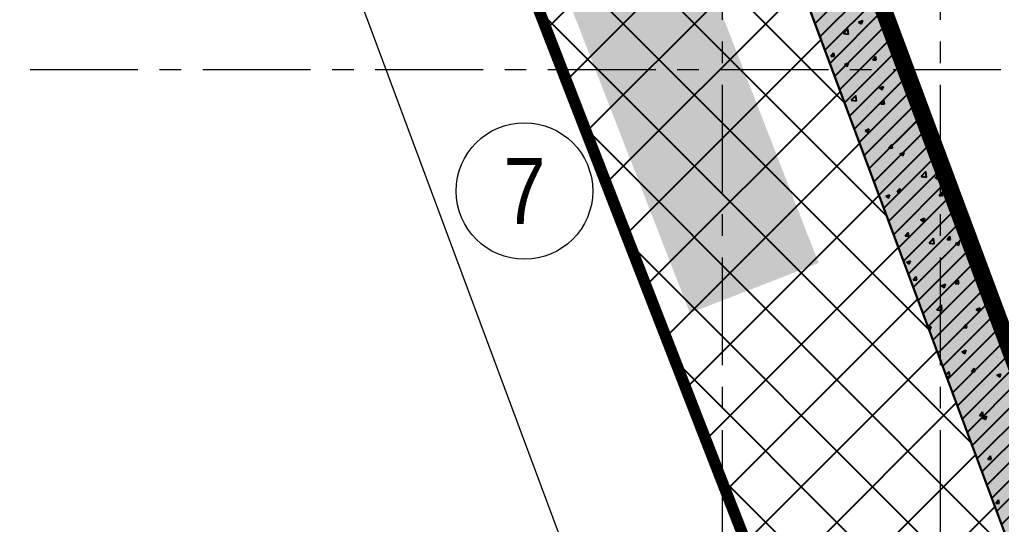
# Model space of a CAD drawing. Header units: millimetres. Extents: x -346728 to 1320345, y -537202 to -385966.
# Drawn here: x 355910 to 372974, y -492848 to -484078 of the extents above; entities that cross this region are included whole.
import ezdxf
from ezdxf.enums import TextEntityAlignment as Align
from ezdxf.xclip import XClip

# ---------------------------------------------------------------- set-up
doc = ezdxf.new("R2010")
doc.units = ezdxf.units.MM
doc.header["$LTSCALE"] = 100
doc.header["$XCLIPFRAME"] = 2
doc.set_wipeout_variables(frame=1)
for name, pattern in [('DASHED2', [0.375, 0.25, -0.125]), ('HIDDEN', [9.525, 6.35, -3.175]), ('X1326_GLB$0$CENTER', [2, 1.25, -0.25, 0.25, -0.25])]:
    doc.linetypes.add(name, pattern=pattern)
for name, color, linetype, lineweight in [('0 T KY HIEU', 7, 'Continuous', 9), ('0 T TEXT', 7, 'Continuous', 13), ('L.DUONG', 234, 'Continuous', 15), ('LINE', 7, 'Continuous', 13), ('X1326_GLB$0$A-tim', 8, 'X1326_GLB$0$CENTER', 9)]:
    doc.layers.add(name, color=color, linetype=linetype, lineweight=lineweight)
for name, color, linetype in [('DM', 8, 'Continuous'), ('hach', 253, 'Continuous'), ('W2', 4, 'Continuous'), ('XR_1326_csPL$0$hach', 253, 'Continuous'), ('XR_1326_csPL$0$W2', 4, 'Continuous')]:
    doc.layers.add(name, color=color, linetype=linetype)
doc.styles.add('VNI-HELSE-CONDENSE', font='VHELVCN.TTF')
doc.linetypes.add('FENCELINE2', pattern='A,0.25,-0.1,[132,ltypeshp.shx,S=0.1,R=0,X=-0.1,Y=0],-0.1,1', length=1.45)

# ---------------------------------------------------------------- blocks, each defined once
blk = doc.blocks.new('LVL-KHUNGTEN')
blk.add_lwpolyline([(61072.9, 41092.8), (119123.5, 41092.8), (119123.5, 61.9), (61072.9, 61.9)], close=True)
blk = doc.blocks.new('mb duong hh')
at = {"layer": '0 T TEXT', "color": 8, "linetype": 'DASHED2', "ltscale": 300}
blk.add_lwpolyline([(75940, 34596), (80501, 41668), (80491, 88861), (75484, 93868), (-20031, 93860), (-33610, 75885), (-26182, 55955), (-6300, 2612), (0, 0)], close=True, dxfattribs=at)
at = {"layer": 'LINE', "color": 252, "lineweight": 9}
blk.add_lwpolyline([(14977, 101049), (-7702, 101358), (-14927, 101246), (-29449, 100943), (-35818, 99008), (-40020, 95429), (-42101, 92117), (-42609, 87567), (-42104, 81482), (-40823, 74903), (-34507, 57500), (-12505, -1540), (-11062, -5026), (-1334, -3647), (4526, -1388), (38515, 14361), (36944, 16828)], dxfattribs=at)
blk = doc.blocks.new('T STT')
at = {"color": 7, "linetype": 'Continuous'}
blk.add_wipeout([(376644, 277984), (376756, 277976), (376879, 277949), (377025, 277888), (377156, 277799), (377266, 277687), (377334, 277588), (377398, 277451), (377433, 277317), (377444, 277184), (377433, 277051), (377404, 276935), (377365, 276838), (377294, 276718), (377203, 276612), (377122, 276543), (377011, 276473), (376888, 276422), (376741, 276390), (376644, 276384), (376532, 276392), (376392, 276425), (376245, 276491), (376127, 276573), (376049, 276649), (375987, 276727), (375927, 276828), (375876, 276960), (375853, 277065), (375844, 277184), (375850, 277284), (375877, 277411), (375908, 277499), (375964, 277605), (376040, 277709), (376130, 277798), (376216, 277860), (376313, 277912), (376426, 277954), (376557, 277979)], dxfattribs=at)
at = {"layer": '0 T KY HIEU', "color": 7}
blk.add_circle((376644, 277184), 800, dxfattribs=at)
at = {"layer": '0 T TEXT', "color": 7, "style": 'VNI-HELSE-CONDENSE'}
blk.add_attdef('0', text='', height=750, dxfattribs=at).set_placement((376644, 277184), align=Align.MIDDLE_CENTER)
blk = doc.blocks.new('MB HANG RAO TAM')
h = blk.add_hatch()
h.set_pattern_fill('ANSI37', color=8, scale=7000, style=0)
h.set_pattern_definition([(45, (527887.4, 631399.9), (-618.7184, 618.7184), []), (135, (527887.4, 631399.9), (-618.7184, -618.7184), [])])
h.paths.add_polyline_path([(89794, 74797), (94796, 69797), (94804, 22611), (90246, 15544), (52523, -1634), (34324, -9922), (14325, -19029), (8025, -16417), (-19267, 56832), (-5688, 74797), (41806, 74797), (65797, 74797)], flags=16)
h.paths.add_polyline_path([(-17293, 40146), (-15160, 40938), (-12777, 34516), (-15127, 33730), (-10493, 20001), (4784, -19373), (12548, -21453), (91490, 14752), (95488, 20874), (95620, 46027), (95770, 74597), (91825, 78101), (52350, 76926), (14008, 75822), (-9259, 75871), (-23844, 71027), (-24251, 60760)])
at = {"layer": '0 T KY HIEU'}
h = blk.add_hatch(color=256, dxfattribs=at)
h.set_gradient(color1=(0, 0, 255), tint=1, name='INVCYLINDER')
h.paths.add_polyline_path([(-560, -4228), (-2733, 1365), (-496, 2234), (1677, -3359)])
at = {"layer": 'L.DUONG', "color": 94, "linetype": 'FENCELINE2', "ltscale": 25, "const_width": 200, "elevation": 7850}
blk.add_lwpolyline([(13898, 75822), (14369, 75824), (20809, 75968), (32497, 76335), (48850, 76822), (75776, 77623), (91825, 78101), (95770, 74597), (95712, 63657), (95684, 58344), (95610, 44235), (95553, 33268), (95488, 20874), (91490, 14752), (75806, 7559), (49624, -4449), (26632, -14994), (12548, -21453), (4784, -19373), (0, -7161), (-6626, 9890)], dxfattribs=at)
ref = blk.add_blockref('T STT', (-562215, -413329, -2472), dxfattribs=dict(xscale=1.483571909629973, yscale=1.483571909629973, zscale=1.483571909629973))
ref.add_attrib('0', '7', dxfattribs={"layer": '0 T TEXT', "color": 7, "height": 1150, "style": 'VNI-HELSE-CONDENSE'}).set_placement((-3437, -2107, -2472), align=Align.MIDDLE_CENTER)
at = {"layer": 'XR_1326_csPL$0$W2', "color": 7, "ltscale": 0.5, "elevation": 0}
blk.add_lwpolyline([(8025, -16417), (14325, -19029), (90246, 15544), (94804, 22611), (94796, 69797), (89794, 74797), (-5688, 74797), (-19267, 56832)], close=True, dxfattribs=at)

msp = doc.modelspace()

# ---------------------------------------------------------------- hatches: boundary and pattern name
at = {"layer": 'hach'}
h = msp.add_hatch(dxfattribs=at)
h.set_pattern_fill('ANSI31', color=256, scale=70)
h.set_pattern_definition([(45, (342151.22, -508591.22), (-157.15448, 157.15448), [])])
h.paths.add_polyline_path([(362433.4, -410142.2), (348853.9, -428107.5), (376146.7, -501359), (382446.8, -503970.9), (458369.1, -469396.6), (462927.9, -462329.4), (462919.8, -415142.7), (457917.8, -410142.2)])
h.paths.add_polyline_path([(363030.6, -411342.2), (350208.3, -428305.7), (377088.8, -500450.6), (382424.3, -502662.6), (457551.5, -468450.4), (461727.8, -461976.1), (461719.7, -415639.4), (457420.9, -411342.2)], flags=16)
h = msp.add_hatch(dxfattribs=at)
h.set_pattern_fill('AR-CONC', color=256, scale=4)
h.set_pattern_definition([(50, (342151.2, -508591.2), (728.7387, -63.7563), [76.2, -838.2]), (355, (342151.2, -508591.2), (-140.9737, 764.2274), [60.96, -670.5623]), (100.45144, (342211.95, -508596.54), (587.765, 700.471), [64.76, -712.361]), (46.1842, (342151.2, -508388), (1084.316, -168.1693), [114.3, -1257.3]), (96.63556, (342241.6, -508402), (949.6165, 989.7045), [97.14, -1068.5424]), (351.18415, (342151.2, -508388), (949.6165, 989.7045), [91.44, -1005.839]), (21, (342252.8, -508438.8), (606.4576, -409.0608), [76.2, -838.2]), (326, (342252.8, -508438.8), (247.208, 736.752), [60.96, -670.56]), (71.45144, (342303.36, -508472.9), (853.6657, 327.691), [64.76, -712.3598]), (37.5, (342151.22, -508591.22), (12.3544, 338.22016), [0, -662.432, 0, -680.72, 0, -673.1]), (7.5, (342151.22, -508591.22), (267.27865, 400.7223), [0, -388.112, 0, -647.192, 0, -256.54]), (327.5, (341924.65, -508591.22), (542.3624, -22.91498), [0, -254, 0, -792.48, 0, -1051.56]), (317.5, (341823.05, -508591.2), (592.5167, 101.706), [0, -330.2, 0, -526.288, 0, -746.76])])
h.paths.add_polyline_path([(362433.4, -410142.2), (348853.9, -428107.5), (376146.7, -501359), (382446.8, -503970.9), (458369.1, -469396.6), (462927.9, -462329.4), (462919.8, -415142.7), (457917.8, -410142.2)])
h.paths.add_polyline_path([(363030.6, -411342.2), (350208.3, -428305.7), (377088.8, -500450.6), (382424.3, -502662.6), (457551.5, -468450.4), (461727.8, -461976.1), (461719.7, -415639.4), (457420.9, -411342.2)], flags=16)

# ---------------------------------------------------------------- linework, layer by layer
at = {"layer": 'W2', "ltscale": 0.5, "elevation": -1404.9}
for points in [[(362433.4, -410142.2), (348853.9, -428107.5), (376146.7, -501359), (382446.8, -503970.9), (458369.1, -469396.6), (462927.9, -462329.4), (462919.6, -415142.1), (457917.8, -410142.2)], [(363030.6, -411342.2), (350208.3, -428305.7), (377088.8, -500450.6), (382424.3, -502662.6), (457551.5, -468450.4), (461727.8, -461976.1), (461719.7, -415639.4), (457420.9, -411342.2)]]:
    msp.add_lwpolyline(points, close=True, dxfattribs=at)
at = {"layer": 'X1326_GLB$0$A-tim', "ltscale": 15}
for p, q in [((368121.2, -398208.6, -1404.9), (368121.2, -512162.7, -1404.9)), ((371911.3, -398208.6, -1404.9), (371911.3, -512162.7, -1404.9)), ((341092.1, -484941.8, -1404.9), (475778.7, -484941.8, -1404.9))]:
    msp.add_line(p, q, dxfattribs=at)
at = {"layer": 'XR_1326_csPL$0$hach', "color": 250}
for p, q in [((369735, -484150.5, -1404.9), (370668, -483217.5, -1404.9)), ((369820.3, -484379.5, -1404.9), (370753.3, -483446.5, -1404.9)), ((369905.7, -484608.5, -1404.9), (370838.6, -483675.5, -1404.9)), ((369991, -484837.5, -1404.9), (370923.9, -483904.5, -1404.9)), ((369939.7, -484097.3, -1404.9), (369939.7, -484097.3, -1404.9)), ((370493.2, -484119.3, -1404.9), (370564.3, -484092, -1404.9)), ((370543.7, -484153.5, -1404.9), (370564.3, -484092.1, -1404.9)), ((369981.2, -484277.9, -1404.9), (369981.2, -484277.9, -1404.9)), ((370076.3, -485066.5, -1404.9), (371009.3, -484133.5, -1404.9)), ((370228.9, -484318.1, -1404.9), (370308, -484235.6, -1404.9)), ((370319.3, -484332.1, -1404.9), (370308, -484235.6, -1404.9)), ((370493.2, -484119.4, -1404.9), (370543.7, -484153.5, -1404.9)), ((370508.9, -484201.7, -1404.9), (370508.9, -484201.7, -1404.9)), ((370161.6, -485295.5, -1404.9), (371094.6, -484362.5, -1404.9)), ((370228.9, -484318.1, -1404.9), (370319.3, -484332.1, -1404.9)), ((370308.8, -484411.1, -1404.9), (370308.8, -484411.1, -1404.9)), ((370311.5, -484413.9, -1404.9), (370311.5, -484413.9, -1404.9)), ((370901.3, -484309.4, -1404.9), (370901.3, -484309.4, -1404.9)), ((370953.2, -484329.4, -1404.9), (370953.2, -484329.4, -1404.9)), ((369926.7, -484464.6, -1404.9), (369926.7, -484464.6, -1404.9)), ((369964.5, -484515.5, -1404.9), (369964.5, -484515.5, -1404.9)), ((369968.8, -484616.1, -1404.9), (369968.8, -484616.1, -1404.9)), ((370246.9, -485524.5, -1404.9), (371179.9, -484591.5, -1404.9)), ((370496.5, -484539.9, -1404.9), (370496.5, -484539.9, -1404.9)), ((370506.9, -484538.5, -1404.9), (370506.9, -484538.5, -1404.9)), ((371018.2, -484468.4, -1404.9), (371018.2, -484468.4, -1404.9)), ((371049.2, -484561.4, -1404.9), (371049.2, -484561.4, -1404.9)), ((371099.6, -484528.4, -1404.9), (371149.3, -484509.3, -1404.9)), ((371099.6, -484528.4, -1404.9), (371150.2, -484562.5, -1404.9)), ((371144.7, -484532.5, -1404.9), (371144.7, -484532.5, -1404.9)), ((371150.2, -484562.5, -1404.9), (371159.1, -484535.8, -1404.9)), ((369959.7, -484735.9, -1404.9), (369959.7, -484735.9, -1404.9)), ((370010.4, -484712.3, -1404.9), (370059.4, -484653.9, -1404.9)), ((370010.4, -484712.3, -1404.9), (370071.1, -484717.6, -1404.9)), ((370071.1, -484717.6, -1404.9), (370059.3, -484653.9, -1404.9)), ((370178.7, -484652, -1404.9), (370178.7, -484652, -1404.9)), ((370552.2, -484634.2, -1404.9), (370552.2, -484634.2, -1404.9)), ((370685.9, -484730.2, -1404.9), (370685.9, -484730.2, -1404.9)), ((370721.1, -484674.9, -1404.9), (370721.1, -484674.9, -1404.9)), ((370739.1, -484776.1, -1404.9), (370788.1, -484717.7, -1404.9)), ((370739.1, -484776.1, -1404.9), (370799.8, -484781.4, -1404.9)), ((370799.8, -484781.4, -1404.9), (370788.1, -484717.7, -1404.9)), ((370940.3, -484696.7, -1404.9), (370940.3, -484696.7, -1404.9)), ((370044.3, -484814.6, -1404.9), (370044.3, -484814.6, -1404.9)), ((370246, -484856.1, -1404.9), (370317.1, -484828.8, -1404.9)), ((370246, -484856.1, -1404.9), (370296.5, -484890.2, -1404.9)), ((370296.5, -484890.2, -1404.9), (370317.1, -484828.8, -1404.9)), ((370332.3, -485753.4, -1404.9), (371265.2, -484820.5, -1404.9)), ((370484.1, -484878.2, -1404.9), (370484.1, -484878.2, -1404.9)), ((371005.8, -484806.6, -1404.9), (371005.8, -484806.6, -1404.9)), ((370304.7, -485054.9, -1404.9), (370304.7, -485054.9, -1404.9)), ((370347.7, -485091.4, -1404.9), (370347.7, -485091.4, -1404.9)), ((370417.6, -485982.4, -1404.9), (371350.5, -485049.5, -1404.9)), ((370418.6, -485130.9, -1404.9), (370418.6, -485130.9, -1404.9)), ((370673, -485097.4, -1404.9), (370673, -485097.4, -1404.9)), ((370847.1, -485077.8, -1404.9), (370847.1, -485077.8, -1404.9)), ((370940.3, -484989.7, -1404.9), (370940.3, -484989.7, -1404.9)), ((371057.8, -485046.7, -1404.9), (371057.8, -485046.7, -1404.9)), ((370471.8, -485216.4, -1404.9), (370471.8, -485216.4, -1404.9)), ((370502.9, -486211.4, -1404.9), (371435.9, -485278.5, -1404.9)), ((370852.4, -485265.2, -1404.9), (370923.6, -485237.9, -1404.9)), ((370852.4, -485265.2, -1404.9), (370903, -485299.3, -1404.9)), ((370903, -485299.3, -1404.9), (370923.6, -485237.9, -1404.9)), ((370993.4, -485144.8, -1404.9), (370993.4, -485144.8, -1404.9)), ((370363.6, -485476, -1404.9), (370442.7, -485393.5, -1404.9)), ((370454, -485490, -1404.9), (370442.7, -485393.5, -1404.9)), ((370790.5, -485447.5, -1404.9), (370790.5, -485447.5, -1404.9)), ((371432.1, -485363, -1404.9), (371432.1, -485363, -1404.9)), ((370363.6, -485476, -1404.9), (370454, -485490, -1404.9)), ((370405.7, -485498.1, -1404.9), (370405.7, -485498.1, -1404.9)), ((370459.4, -485554.6, -1404.9), (370459.4, -485554.6, -1404.9)), ((370588.2, -486440.4, -1404.9), (371521.2, -485507.4, -1404.9)), ((370649.3, -485597, -1404.9), (370649.3, -485597, -1404.9)), ((370880.1, -485540.3, -1404.9), (370929.1, -485481.9, -1404.9)), ((370880.1, -485540.3, -1404.9), (370940.8, -485545.6, -1404.9)), ((370898.3, -485595.9, -1404.9), (370898.3, -485595.9, -1404.9)), ((370940.8, -485545.6, -1404.9), (370929, -485481.9, -1404.9)), ((370981.1, -485483.1, -1404.9), (370981.1, -485483.1, -1404.9)), ((371191.6, -485619.9, -1404.9), (371191.6, -485619.9, -1404.9)), ((371447.9, -485644.1, -1404.9), (371527, -485561.7, -1404.9)), ((371447.9, -485644.1, -1404.9), (371538.3, -485658.1, -1404.9)), ((371490.8, -485494.2, -1404.9), (371490.8, -485494.2, -1404.9)), ((371538.3, -485658.1, -1404.9), (371527, -485561.7, -1404.9)), ((370321.1, -485710.5, -1404.9), (370321.1, -485710.5, -1404.9)), ((370673.5, -486669.4, -1404.9), (371606.5, -485736.4, -1404.9)), ((370863.5, -485733.5, -1404.9), (370863.5, -485733.5, -1404.9)), ((371164.9, -485763.7, -1404.9), (371164.9, -485763.7, -1404.9)), ((371405.8, -485756.4, -1404.9), (371405.8, -485756.4, -1404.9)), ((371419.2, -485730.2, -1404.9), (371419.2, -485730.2, -1404.9)), ((371458.9, -485674.2, -1404.9), (371530, -485646.9, -1404.9)), ((371458.9, -485674.2, -1404.9), (371509.4, -485708.3, -1404.9)), ((371481.9, -485756.2, -1404.9), (371481.9, -485756.2, -1404.9)), ((371509.4, -485708.3, -1404.9), (371530, -485646.9, -1404.9)), ((370447.1, -485892.8, -1404.9), (370447.1, -485892.8, -1404.9)), ((370523.2, -485848.2, -1404.9), (370523.2, -485848.2, -1404.9)), ((370549.2, -485920.7, -1404.9), (370549.2, -485920.7, -1404.9)), ((370605.2, -486001.9, -1404.9), (370676.4, -485974.6, -1404.9)), ((370655.7, -486036, -1404.9), (370676.3, -485974.6, -1404.9)), ((370758.8, -486898.4, -1404.9), (371691.8, -485965.4, -1404.9)), ((370968.7, -485821.3, -1404.9), (370968.7, -485821.3, -1404.9)), ((371141.8, -485819, -1404.9), (371141.8, -485819, -1404.9)), ((370605.2, -486001.9, -1404.9), (370655.7, -486036, -1404.9)), ((370989.5, -486136.3, -1404.9), (370989.5, -486136.3, -1404.9)), ((371151.9, -486131, -1404.9), (371151.9, -486131, -1404.9)), ((371469.6, -486094.5, -1404.9), (371469.6, -486094.5, -1404.9)), ((371536.7, -486080.3, -1404.9), (371536.7, -486080.3, -1404.9)), ((370844.2, -487127.4, -1404.9), (371777.1, -486194.4, -1404.9)), ((370897.6, -486164.4, -1404.9), (370897.6, -486164.4, -1404.9)), ((370937.3, -486276.3, -1404.9), (370937.3, -486276.3, -1404.9)), ((370956.4, -486159.5, -1404.9), (370956.4, -486159.5, -1404.9)), ((371021.1, -486304.5, -1404.9), (371070, -486246.1, -1404.9)), ((371021.1, -486304.5, -1404.9), (371081.8, -486309.8, -1404.9)), ((371081.8, -486309.8, -1404.9), (371070, -486246.1, -1404.9)), ((371529.8, -486174.6, -1404.9), (371529.8, -486174.6, -1404.9)), ((371531.8, -486159.3, -1404.9), (371531.8, -486159.3, -1404.9)), ((371749.8, -486368.3, -1404.9), (371798.8, -486309.9, -1404.9)), ((371810.5, -486373.6, -1404.9), (371798.8, -486309.9, -1404.9)), ((370929.5, -487356.4, -1404.9), (371862.5, -486423.4, -1404.9)), ((370944, -486497.7, -1404.9), (370944, -486497.7, -1404.9)), ((371211.7, -486411, -1404.9), (371282.8, -486383.7, -1404.9)), ((371211.7, -486411, -1404.9), (371262.2, -486445.1, -1404.9)), ((371262.2, -486445.1, -1404.9), (371282.8, -486383.7, -1404.9)), ((371269.5, -486481, -1404.9), (371269.5, -486481, -1404.9)), ((371457.2, -486432.7, -1404.9), (371457.2, -486432.7, -1404.9)), ((371749.8, -486368.3, -1404.9), (371810.5, -486373.6, -1404.9)), ((370791.6, -486655.5, -1404.9), (370791.6, -486655.5, -1404.9)), ((370884.7, -486531.7, -1404.9), (370884.7, -486531.7, -1404.9)), ((371014.8, -487585.4, -1404.9), (371947.8, -486652.4, -1404.9)), ((370931.7, -486835.9, -1404.9), (370931.7, -486835.9, -1404.9)), ((371005.9, -486792, -1404.9), (371005.9, -486792, -1404.9)), ((371334, -486678.4, -1404.9), (371334, -486678.4, -1404.9)), ((371444.9, -486770.9, -1404.9), (371444.9, -486770.9, -1404.9)), ((371487.8, -486780.8, -1404.9), (371487.8, -486780.8, -1404.9)), ((371548.2, -486814.9, -1404.9), (371548.2, -486814.9, -1404.9)), ((371582.6, -486802, -1404.9), (371661.7, -486719.5, -1404.9)), ((371582.6, -486802, -1404.9), (371673, -486816, -1404.9)), ((371643.8, -486797.3, -1404.9), (371643.8, -486797.3, -1404.9)), ((371673, -486816, -1404.9), (371661.7, -486719.5, -1404.9)), ((371818.1, -486820, -1404.9), (371889.3, -486792.7, -1404.9)), ((371818.1, -486820.1, -1404.9), (371868.7, -486854.1, -1404.9)), ((371868.7, -486854.1, -1404.9), (371889.3, -486792.8, -1404.9)), ((371876.4, -486701.4, -1404.9), (371876.4, -486701.4, -1404.9)), ((371898.2, -486763.8, -1404.9), (371898.2, -486763.8, -1404.9)), ((370895.3, -486882.5, -1404.9), (370895.3, -486882.5, -1404.9)), ((371002.2, -486881.7, -1404.9), (371002.2, -486881.7, -1404.9)), ((371100.1, -487814.4, -1404.9), (372033.1, -486881.4, -1404.9)), ((371162, -487068.7, -1404.9), (371211, -487010.4, -1404.9)), ((371222.7, -487074.1, -1404.9), (371211, -487010.4, -1404.9)), ((371731.3, -487003.8, -1404.9), (371731.3, -487003.8, -1404.9)), ((370919.3, -487174.2, -1404.9), (370919.3, -487174.2, -1404.9)), ((370964.5, -487147.7, -1404.9), (371035.6, -487120.4, -1404.9)), ((370964.5, -487147.8, -1404.9), (371015, -487181.8, -1404.9)), ((371015, -487181.8, -1404.9), (371035.6, -487120.4, -1404.9)), ((371138.8, -487105.6, -1404.9), (371138.8, -487105.6, -1404.9)), ((371162, -487068.7, -1404.9), (371222.8, -487074.1, -1404.9)), ((371185.4, -488043.3, -1404.9), (372118.4, -487110.4, -1404.9)), ((371432.5, -487109.1, -1404.9), (371432.5, -487109.1, -1404.9)), ((371630.9, -487164.5, -1404.9), (371630.9, -487164.5, -1404.9)), ((371890.8, -487132.5, -1404.9), (371939.8, -487074.1, -1404.9)), ((371890.8, -487132.5, -1404.9), (371951.5, -487137.8, -1404.9)), ((371951.5, -487137.8, -1404.9), (371939.7, -487074.1, -1404.9)), ((371960.2, -487032.9, -1404.9), (371960.2, -487032.9, -1404.9)), ((372015.7, -487113.8, -1404.9), (372015.7, -487113.8, -1404.9)), ((371131.9, -487194.9, -1404.9), (371131.9, -487194.9, -1404.9)), ((371270.8, -488272.3, -1404.9), (372203.7, -487339.4, -1404.9)), ((371376.5, -487198, -1404.9), (371376.5, -487198, -1404.9)), ((371674.2, -487217.8, -1404.9), (371674.2, -487217.8, -1404.9)), ((371420.2, -487447.3, -1404.9), (371420.2, -487447.3, -1404.9)), ((371526.8, -487461.1, -1404.9), (371526.8, -487461.1, -1404.9)), ((371748.4, -487514.6, -1404.9), (371748.4, -487514.6, -1404.9)), ((371947.8, -487371.2, -1404.9), (371947.8, -487371.2, -1404.9)), ((372119.3, -487359.4, -1404.9), (372119.3, -487359.4, -1404.9)), ((371109.3, -487598.7, -1404.9), (371109.3, -487598.7, -1404.9)), ((371356.1, -488501.3, -1404.9), (372289.1, -487568.3, -1404.9)), ((371363.6, -487565.2, -1404.9), (371363.6, -487565.2, -1404.9)), ((371570.9, -487556.8, -1404.9), (371642.1, -487529.5, -1404.9)), ((371570.9, -487556.8, -1404.9), (371621.5, -487590.9, -1404.9)), ((371621.5, -487590.9, -1404.9), (371642.1, -487529.5, -1404.9)), ((371148.2, -487850.5, -1404.9), (371148.2, -487850.5, -1404.9)), ((371303, -487833, -1404.9), (371352, -487774.6, -1404.9)), ((371303, -487833, -1404.9), (371363.7, -487838.3, -1404.9)), ((371363.7, -487838.3, -1404.9), (371352, -487774.6, -1404.9)), ((371407.8, -487785.6, -1404.9), (371407.8, -487785.6, -1404.9)), ((371441.4, -488730.3, -1404.9), (372374.4, -487797.3, -1404.9)), ((371476.4, -487737, -1404.9), (371476.4, -487737, -1404.9)), ((371935.5, -487709.4, -1404.9), (371935.5, -487709.4, -1404.9)), ((372018.7, -487759.9, -1404.9), (372018.7, -487759.9, -1404.9)), ((372031.8, -487896.7, -1404.9), (372080.7, -487838.3, -1404.9)), ((372092.4, -487902, -1404.9), (372080.7, -487838.4, -1404.9)), ((372122.8, -487830.8, -1404.9), (372122.8, -487830.8, -1404.9)), ((371481.1, -487915.3, -1404.9), (371481.1, -487915.3, -1404.9)), ((371526.7, -488959.3, -1404.9), (372459.7, -488026.3, -1404.9)), ((371690.6, -487873.4, -1404.9), (371690.6, -487873.4, -1404.9)), ((371717.3, -487959.9, -1404.9), (371796.4, -487877.4, -1404.9)), ((371717.3, -487959.9, -1404.9), (371807.7, -487973.9, -1404.9)), ((371807.7, -487973.9, -1404.9), (371796.4, -487877.4, -1404.9)), ((372031.8, -487896.7, -1404.9), (372092.5, -487902, -1404.9)), ((372077.3, -487965.6, -1404.9), (372077.3, -487965.6, -1404.9)), ((372177.4, -487965.8, -1404.9), (372248.5, -487938.5, -1404.9)), ((372177.4, -487965.9, -1404.9), (372227.9, -488000, -1404.9)), ((372227.9, -488000, -1404.9), (372248.5, -487938.6, -1404.9)), ((372233, -487896.4, -1404.9), (372233, -487896.4, -1404.9)), ((371395.4, -488123.8, -1404.9), (371395.4, -488123.8, -1404.9)), ((371484.8, -488067.3, -1404.9), (371484.8, -488067.3, -1404.9)), ((371923.1, -488047.6, -1404.9), (371923.1, -488047.6, -1404.9)), ((372109.8, -488198, -1404.9), (372109.8, -488198, -1404.9)), ((372320.8, -488188.7, -1404.9), (372320.8, -488188.7, -1404.9)), ((372494.6, -488147.4, -1404.9), (372494.6, -488147.4, -1404.9)), ((371274.2, -488253.4, -1404.9), (371274.2, -488253.4, -1404.9)), ((371323.7, -488293.5, -1404.9), (371394.9, -488266.2, -1404.9)), ((371323.7, -488293.6, -1404.9), (371374.2, -488327.7, -1404.9)), ((371374.2, -488327.7, -1404.9), (371394.8, -488266.3, -1404.9)), ((371612, -489188.3, -1404.9), (372545, -488255.3, -1404.9)), ((371728.3, -488290.4, -1404.9), (371728.3, -488290.4, -1404.9)), ((371816.6, -488276.3, -1404.9), (371816.6, -488276.3, -1404.9)), ((371855.5, -488231.5, -1404.9), (371855.5, -488231.5, -1404.9)), ((372359, -488299.2, -1404.9), (372359, -488299.2, -1404.9)), ((372432.4, -488314.3, -1404.9), (372432.4, -488314.3, -1404.9)), ((371383.1, -488462, -1404.9), (371383.1, -488462, -1404.9)), ((371444, -488597.2, -1404.9), (371493, -488538.8, -1404.9)), ((371504.7, -488602.5, -1404.9), (371492.9, -488538.8, -1404.9)), ((371697.4, -489417.3, -1404.9), (372630.3, -488484.3, -1404.9)), ((371910.8, -488385.8, -1404.9), (371910.8, -488385.8, -1404.9)), ((371444, -488597.2, -1404.9), (371504.7, -488602.5, -1404.9)), ((371588.2, -488632.3, -1404.9), (371588.2, -488632.3, -1404.9)), ((371782.7, -489646.3, -1404.9), (372715.7, -488713.3, -1404.9)), ((371842.6, -488598.8, -1404.9), (371842.6, -488598.8, -1404.9)), ((371930.2, -488702.6, -1404.9), (372001.3, -488675.3, -1404.9)), ((371930.2, -488702.6, -1404.9), (371980.7, -488736.7, -1404.9)), ((371980.7, -488736.7, -1404.9), (372001.3, -488675.3, -1404.9)), ((372116.3, -488646, -1404.9), (372116.3, -488646, -1404.9)), ((372172.7, -488660.9, -1404.9), (372221.7, -488602.6, -1404.9)), ((372172.7, -488661, -1404.9), (372233.5, -488666.3, -1404.9)), ((372233.4, -488666.3, -1404.9), (372221.7, -488602.6, -1404.9)), ((372227.4, -488548.1, -1404.9), (372227.4, -488548.1, -1404.9)), ((372420.1, -488652.5, -1404.9), (372420.1, -488652.5, -1404.9)), ((371523.8, -488747.7, -1404.9), (371523.8, -488747.7, -1404.9)), ((371618.8, -488795.5, -1404.9), (371618.8, -488795.5, -1404.9)), ((371898.4, -488724, -1404.9), (371898.4, -488724, -1404.9)), ((372161.1, -488818.4, -1404.9), (372161.1, -488818.4, -1404.9)), ((372601.7, -488864.4, -1404.9), (372601.7, -488864.4, -1404.9)), ((372703.5, -488841.3, -1404.9), (372703.5, -488841.3, -1404.9)), ((371575.3, -488999.5, -1404.9), (371575.3, -488999.5, -1404.9)), ((371833, -488932, -1404.9), (371833, -488932, -1404.9)), ((371852, -489117.8, -1404.9), (371931.1, -489035.3, -1404.9)), ((371868, -489875.3, -1404.9), (372801, -488942.3, -1404.9)), ((371942.4, -489131.8, -1404.9), (371931.1, -489035.3, -1404.9)), ((371960.1, -488948.8, -1404.9), (371960.1, -488948.8, -1404.9)), ((372375.3, -488954.9, -1404.9), (372375.3, -488954.9, -1404.9)), ((372407.7, -488990.7, -1404.9), (372407.7, -488990.7, -1404.9)), ((371852, -489117.7, -1404.9), (371942.4, -489131.8, -1404.9)), ((371886.1, -489062.3, -1404.9), (371886.1, -489062.3, -1404.9)), ((371953.3, -490104.2, -1404.9), (372886.3, -489171.3, -1404.9)), ((372536.6, -489111.7, -1404.9), (372607.8, -489084.4, -1404.9)), ((372536.6, -489111.7, -1404.9), (372587.2, -489145.8, -1404.9)), ((372587.2, -489145.8, -1404.9), (372607.8, -489084.4, -1404.9)), ((372666.9, -489150.5, -1404.9), (372666.9, -489150.5, -1404.9)), ((371692.8, -489349.6, -1404.9), (371692.8, -489349.6, -1404.9)), ((371959, -489334.9, -1404.9), (371959, -489334.9, -1404.9)), ((372074.4, -489252.2, -1404.9), (372074.4, -489252.2, -1404.9)), ((372313.7, -489425.2, -1404.9), (372362.7, -489366.8, -1404.9)), ((372334.5, -489265.1, -1404.9), (372334.5, -489265.1, -1404.9)), ((372374.4, -489430.5, -1404.9), (372362.6, -489366.8, -1404.9)), ((372395.4, -489329, -1404.9), (372395.4, -489329, -1404.9)), ((372501.4, -489357.8, -1404.9), (372501.4, -489357.8, -1404.9)), ((372588.8, -489231.6, -1404.9), (372588.8, -489231.6, -1404.9)), ((372908.6, -489263.9, -1404.9), (372908.6, -489263.9, -1404.9)), ((372910.3, -489373.5, -1404.9), (372910.3, -489373.5, -1404.9)), ((371702.8, -489431.8, -1404.9), (371754.1, -489412, -1404.9)), ((371713.2, -489459.8, -1404.9), (371733.5, -489473.5, -1404.9)), ((371733.5, -489473.5, -1404.9), (371754.1, -489412.1, -1404.9)), ((371873.7, -489400.5, -1404.9), (371873.7, -489400.5, -1404.9)), ((372038.6, -490333.2, -1404.9), (372971.6, -489400.3, -1404.9)), ((372313.7, -489425.2, -1404.9), (372374.4, -489430.5, -1404.9)), ((372317.8, -489475.2, -1404.9), (372317.8, -489475.2, -1404.9)), ((371861.4, -489738.7, -1404.9), (371861.4, -489738.7, -1404.9)), ((372067.2, -489665.8, -1404.9), (372067.2, -489665.8, -1404.9)), ((372124, -490562.2, -1404.9), (373056.9, -489629.3, -1404.9)), ((372321.5, -489632.3, -1404.9), (372321.5, -489632.3, -1404.9)), ((372383, -489667.2, -1404.9), (372383, -489667.2, -1404.9)), ((372706.3, -489581.7, -1404.9), (372706.3, -489581.7, -1404.9)), ((372896.2, -489602.1, -1404.9), (372896.2, -489602.1, -1404.9)), ((372209.3, -490791.2, -1404.9), (373142.3, -489858.2, -1404.9)), ((372289.4, -489848.4, -1404.9), (372360.6, -489821.1, -1404.9)), ((372289.4, -489848.4, -1404.9), (372340, -489882.5, -1404.9)), ((372303.5, -489876.9, -1404.9), (372303.5, -489876.9, -1404.9)), ((372340, -489882.5, -1404.9), (372360.6, -489821.1, -1404.9)), ((372705.8, -489830.8, -1404.9), (372705.8, -489830.8, -1404.9)), ((372845.9, -489899.9, -1404.9), (372845.9, -489899.9, -1404.9)), ((371975.4, -489990.5, -1404.9), (371975.4, -489990.5, -1404.9)), ((372054.2, -490033, -1404.9), (372054.2, -490033, -1404.9)), ((372113.3, -489932.5, -1404.9), (372113.3, -489932.5, -1404.9)), ((372370.7, -490005.4, -1404.9), (372370.7, -490005.4, -1404.9)), ((372439, -489982.4, -1404.9), (372439, -489982.4, -1404.9)), ((372517.7, -490013.4, -1404.9), (372517.7, -490013.4, -1404.9)), ((372883.9, -489940.3, -1404.9), (372883.9, -489940.3, -1404.9)), ((372008.7, -490252.8, -1404.9), (372065.8, -490193.2, -1404.9)), ((372077.1, -490289.6, -1404.9), (372065.8, -490193.2, -1404.9)), ((372294.6, -491020.2, -1404.9), (373227.6, -490087.2, -1404.9)), ((372454.7, -490189.4, -1404.9), (372503.7, -490131, -1404.9)), ((372454.7, -490189.4, -1404.9), (372515.4, -490194.7, -1404.9)), ((372515.4, -490194.7, -1404.9), (372503.6, -490131, -1404.9)), ((372895.9, -490257.5, -1404.9), (372967, -490230.2, -1404.9)), ((372946.4, -490291.6, -1404.9), (372967, -490230.2, -1404.9)), ((372019, -490280.6, -1404.9), (372077.1, -490289.6, -1404.9)), ((372101.4, -490393.4, -1404.9), (372101.4, -490393.4, -1404.9)), ((372171.8, -490383.1, -1404.9), (372171.8, -490383.1, -1404.9)), ((372358.3, -490343.6, -1404.9), (372358.3, -490343.6, -1404.9)), ((372379.9, -491249.2, -1404.9), (373312.9, -490316.2, -1404.9)), ((372643.7, -490416.3, -1404.9), (372643.7, -490416.3, -1404.9)), ((372813.4, -490298.6, -1404.9), (372813.4, -490298.6, -1404.9)), ((372871.5, -490278.6, -1404.9), (372871.5, -490278.6, -1404.9)), ((372895.9, -490257.5, -1404.9), (372946.4, -490291.6, -1404.9)), ((372465.2, -491478.2, -1404.9), (373398.2, -490545.2, -1404.9)), ((372663.9, -490437, -1404.9), (372663.9, -490437, -1404.9)), ((372314.8, -490761.8, -1404.9), (372314.8, -490761.8, -1404.9)), ((372346, -490681.8, -1404.9), (372346, -490681.8, -1404.9)), ((372546.1, -490699.3, -1404.9), (372546.1, -490699.3, -1404.9)), ((372800.5, -490665.9, -1404.9), (372800.5, -490665.9, -1404.9)), ((372859.1, -490616.8, -1404.9), (372859.1, -490616.8, -1404.9)), ((372907.3, -490660.1, -1404.9), (372907.3, -490660.1, -1404.9)), ((372445.9, -490935.5, -1404.9), (372445.9, -490935.5, -1404.9)), ((372550.6, -491707.2, -1404.9), (373483.5, -490774.2, -1404.9)), ((372595.6, -490953.6, -1404.9), (372644.6, -490895.3, -1404.9)), ((372656.3, -490959, -1404.9), (372644.6, -490895.3, -1404.9)), ((372333.6, -491020.1, -1404.9), (372333.6, -491020.1, -1404.9)), ((372533.2, -491066.6, -1404.9), (372533.2, -491066.6, -1404.9)), ((372595.6, -490953.6, -1404.9), (372656.4, -490958.9, -1404.9)), ((372635.9, -491936.2, -1404.9), (373568.8, -491003.2, -1404.9)), ((372648.7, -490994.2, -1404.9), (372719.8, -490966.9, -1404.9)), ((372648.7, -490994.3, -1404.9), (372699.2, -491028.3, -1404.9)), ((372660.1, -491071.9, -1404.9), (372660.1, -491071.9, -1404.9)), ((372699.2, -491028.3, -1404.9), (372719.8, -490966.9, -1404.9)), ((372846.8, -490955, -1404.9), (372846.8, -490955, -1404.9)), ((372918, -491015.9, -1404.9), (372918, -491015.9, -1404.9)), ((372702.8, -491117.3, -1404.9), (372702.8, -491117.3, -1404.9)), ((372721.2, -492165.2, -1404.9), (373654.2, -491232.2, -1404.9)), ((372650.7, -491416.6, -1404.9), (372650.7, -491416.6, -1404.9)), ((372834.4, -491293.2, -1404.9), (372834.4, -491293.2, -1404.9)), ((372786.1, -491474.8, -1404.9), (372786.1, -491474.8, -1404.9)), ((372806.5, -492394.1, -1404.9), (373739.5, -491461.2, -1404.9)), ((372660.9, -491723.6, -1404.9), (372660.9, -491723.6, -1404.9)), ((372736.6, -491717.9, -1404.9), (372785.6, -491659.5, -1404.9)), ((372736.6, -491717.9, -1404.9), (372797.4, -491723.2, -1404.9)), ((372797.3, -491723.2, -1404.9), (372785.6, -491659.5, -1404.9)), ((372822.1, -491631.5, -1404.9), (372822.1, -491631.5, -1404.9)), ((372891.8, -492623.1, -1404.9), (373824.8, -491690.2, -1404.9)), ((372904.3, -491946.6, -1404.9), (372904.3, -491946.6, -1404.9)), ((372809.7, -491969.7, -1404.9), (372809.7, -491969.7, -1404.9)), ((372757.8, -492133.6, -1404.9), (372757.8, -492133.6, -1404.9)), ((372802.5, -492130.5, -1404.9), (372802.5, -492130.5, -1404.9)), ((372797.4, -492307.9, -1404.9), (372797.4, -492307.9, -1404.9)), ((372877.6, -492482.1, -1404.9), (372926.6, -492423.7, -1404.9)), ((372938.3, -492487.4, -1404.9), (372926.5, -492423.7, -1404.9)), ((372877.6, -492482.1, -1404.9), (372938.3, -492487.4, -1404.9)), ((372928.5, -492533.4, -1404.9), (372928.5, -492533.4, -1404.9))]:
    msp.add_line(p, q, dxfattribs=at)
at = {"layer": 'XR_1326_csPL$0$W2', "color": 7, "ltscale": 0.5}
for p, q in [((348853.9, -428107.5, -1404.9), (376146.7, -501359, -1404.9)), ((350208.3, -428305.7, -1404.9), (377088.8, -500450.6, -1404.9))]:
    msp.add_line(p, q, dxfattribs=at)

# ---------------------------------------------------------------- block references
at = {"extrusion": (0.00597, -2.28885e-18, 0.999982), "xscale": 3.385207865094198, "yscale": 3.385207865094198, "zscale": 3.385207865094198}
msp.add_blockref('LVL-KHUNGTEN', (112985.2, -525073.6, 1027.7), dxfattribs=at)
ref = msp.add_blockref('mb duong hh', (382446.7, -503978, 0))
XClip(ref).set_block_clipping_path([(-58962.6888090824, -15358.4345334051), (108047.3313388755, 114603.0144500207)])

# ---------------------------------------------------------------- next in the draw order: block references
msp.add_blockref('MB HANG RAO TAM', (368121.2, -484948.9, 0))

# ---------------------------------------------------------------- next in the draw order: linework, layer by layer
at = {"layer": 'DM', "color": 7, "linetype": 'HIDDEN', "const_width": 300, "elevation": -1404.9}
msp.add_lwpolyline([(357840.8, -448789.1), (404143.7, -448789.1), (404143.7, -478739.5), (402705, -478738.6), (402696.6, -493428.3), (382424, -502660.2), (377088.5, -500448.2)], close=True, dxfattribs=at)

doc.saveas('drawing.dxf')
